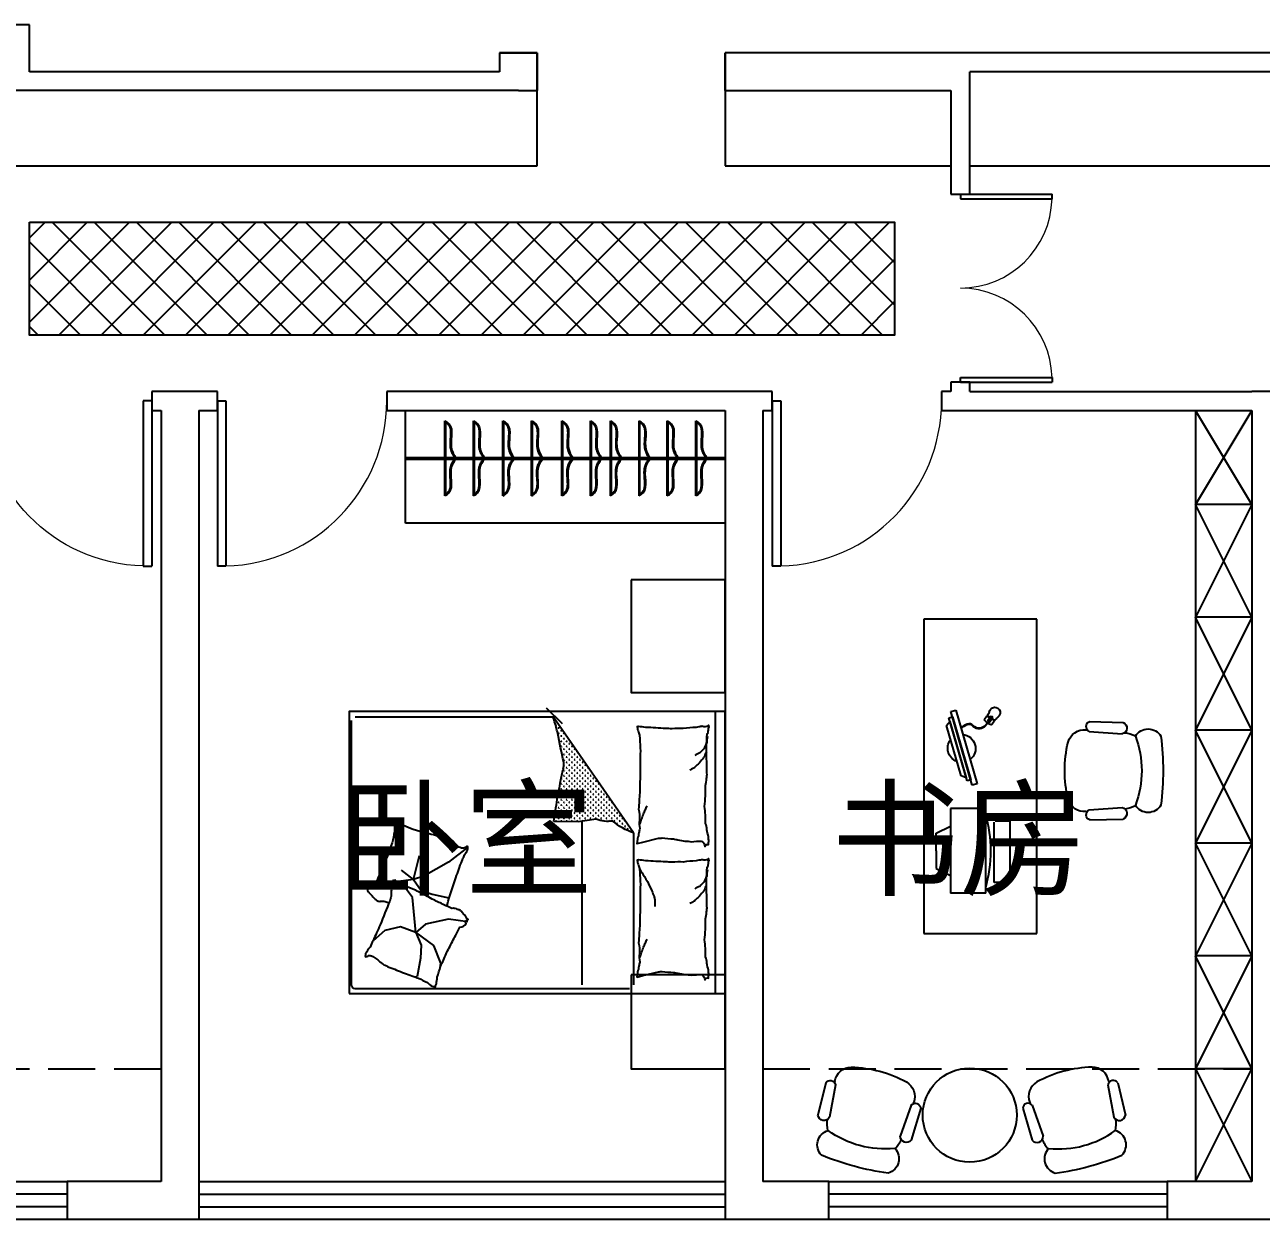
# Model space of a CAD drawing. Extents: x -542146 to -509546, y -936150 to -920950.
# Drawn here: x -522171 to -515596, y -936150 to -929800 of the extents above; entities that cross this region are included whole.
import ezdxf

# ---------------------------------------------------------------- set-up
doc = ezdxf.new("R2010")
doc.units = 0
doc.header["$LTSCALE"] = 1000
doc.header["$MEASUREMENT"] = 0
doc.linetypes.add('DASH', pattern=[0.35, 0.25, -0.1])
doc.layers.get('0').update_dxf_attribs({"linetype": 'CONTINUOUS'})
for name, color, linetype in [('FURN', 8, 'CONTINUOUS'), ('FURNITURE', 8, 'CONTINUOUS'), ('STAIR', 3, 'CONTINUOUS'), ('WALL', 2, 'CONTINUOUS'), ('WINDOW', 4, 'CONTINUOUS'), ('房间名称标注', 255, 'CONTINUOUS')]:
    doc.layers.add(name, color=color, linetype=linetype)
doc.styles.add('-黑体', font='simhei.ttf', dxfattribs={"width": 0.8})

# ---------------------------------------------------------------- blocks, each defined once
blk = doc.blocks.new('adsde')
at = {"layer": 'FURNITURE', "ltscale": 0.5}
h = blk.add_hatch(dxfattribs=at)
h.set_pattern_fill('GRASS', color=256, scale=20, angle=630.0000000000017, style=0)
h.set_pattern_definition([(180.0000000000018, (7176805.006363336, -1521012.495952224), (-14.14213562000043, 14.14213561999956), [3.75, -24.53427126]), (225.0000000000017, (7176805.006363336, -1521012.495952224), (-14.14213562373138, 14.14213562373051), [3.75, -16.25]), (135.0000000000017, (7176805.006363336, -1521012.495952224), (14.14213562373051, 14.14213562373138), [3.75, -16.25])])
edge = h.paths.add_edge_path()
edge.add_ellipse((3895731.729835027, -1453167.644785483), major_axis=(1757.042522661225, -529.6860206683781), ratio=0.9999999999252652, start_angle=179.0398112956621, end_angle=180.8410082273161, ccw=False)
edge.add_ellipse((3894624.545976676, -1452755.637846367), major_axis=(464.8469965178229, -464.8469965177937), ratio=0.9999999999736754, start_angle=209.0648114624268, end_angle=212.0744628947696, ccw=False)
edge.add_ellipse((3897985.937852695, -1453331.724509403), major_axis=(832.4520666135722, 3978.398427585713), ratio=0.9999999999354752, start_angle=88.8926953613867, end_angle=91.09067167195019, ccw=False)
edge.add_ellipse((3894081.970927492, -1452414.726577964), major_axis=(41.10396495091907, 41.10396495092163), ratio=0.9999999999999332, start_angle=124.2724392062452, end_angle=142.7303820051828, ccw=False)
edge.add_ellipse((3894213.885367062, -1452359.603556225), major_axis=(137.2851767653006, 137.285176765309), ratio=0.9999999998336125, start_angle=142.7303820030859, end_angle=148.1904027678599, ccw=False)
edge.add_ellipse((3891557.756695275, -1452894.77591792), major_axis=(542.1320770375618, -2456.676423030685), ratio=0.9999999996947352, start_angle=89.22972315694577, end_angle=90.74598889654266)
edge.add_ellipse((3891454.658281352, -1452747.620190087), major_axis=(2543.921618493599, 475.4134799848066), ratio=0.9999999997689332, start_angle=-1.090432129738384, end_angle=1.088684841749727)
edge.add_ellipse((3890243.03456803, -1452729.911416113), major_axis=(3737.598334118986, 565.0332235445699), ratio=0.9999999997696472, start_angle=-0.9046267244474911, end_angle=0.8983978007175073)
edge.add_line((3893971.314086449, -1452106.344512367), (3894101.454694391, -1452104.598474559))
edge.add_line((3894101.454694391, -1452104.598474559), (3894196.86468098, -1452118.237820961))
edge.add_ellipse((3894258.905217207, -1452287.324809651), major_axis=(127.3566603667714, 127.3566603667794), ratio=0.9999999999988407, start_angle=36.86441856891838, end_angle=65.1488397948014, ccw=False)
edge.add_ellipse((3894523.695631797, -1452397.836981368), major_axis=(265.2132496389064, 265.213249638923), ratio=0.999999999993961, start_angle=65.14883979469062, end_angle=84.64453926715328, ccw=False)
edge.add_line((3894394.499622931, -1452045.722615203), (3893967.101945887, -1452663.805406517))
for p, q in [((3894374.499622932, -1451218.050952077, -1028.568378353061), (3892915.200136343, -1451218.050952079, -1028.568378353061)), ((3894830.659178262, -1451192.233876755, -1028.568378353061), (3894830.659178262, -1452692.233876755, -1028.568378353061)), ((3892895.200136344, -1451238.050952079, -1028.568378353061), (3892895.200136344, -1452643.805406517, -1028.568378353061)), ((3893244.883087953, -1451282.54298639, -1028.568378353061), (3893238.441096677, -1451279.243266885, -1028.568378353061)), ((3893262.073328354, -1451380.593044812, -1028.568378353061), (3893244.883087953, -1451282.54298639, -1028.568378353061)), ((3894121.899741959, -1451238.050952077, -1028.568378353061), (3894121.899741959, -1452107.521198856, -1028.568378353061)), ((3894394.499622931, -1452045.722615203, -1028.568378353061), (3894394.499622933, -1451238.050952077, -1028.568378353061)), ((3893330.833866242, -1451447.679699996, -1028.568378353061), (3893368.65219739, -1451353.070193893, -1028.568378353061)), ((3893368.65219739, -1451353.070193893, -1028.568378353061), (3893365.214205804, -1451328.987699339, -1028.568378353061)), ((3893265.511319938, -1451449.399976155, -1028.568378353061), (3893262.073328354, -1451380.593044812, -1028.568378353061)), ((3893072.981672613, -1451526.807896388, -1028.568378353061), (3893010.412399515, -1451473.211311396, -1028.568378353061)), ((3893238.007104784, -1451516.486827293, -1028.568378353061), (3893330.833866242, -1451447.679699996, -1028.568378353061)), ((3893238.007104784, -1451516.486827293, -1028.568378353061), (3893265.511319938, -1451449.399976155, -1028.568378353061)), ((3893155.494318079, -1451547.450034577, -1028.568378353061), (3893072.981672613, -1451526.807896388, -1028.568378353061)), ((3893238.007104784, -1451516.486827293, -1028.568378353061), (3893155.494318079, -1451547.450034577, -1028.568378353061)), ((3893238.007104784, -1451516.486827293, -1028.568378353061), (3893219.09786859, -1451702.265679088, -1028.568378353061)), ((3893289.577543508, -1451561.211264082, -1028.568378353061), (3893238.007104784, -1451516.486827293, -1028.568378353061)), ((3893411.627657152, -1451587.014034796, -1028.568378353061), (3893289.577543508, -1451561.211264082, -1028.568378353061)), ((3893514.768534604, -1451573.252609336, -1028.568378353061), (3893411.627657152, -1451587.014034796, -1028.568378353061)), ((3893182.998674472, -1451752.150748401, -1028.568378353061), (3893174.403554272, -1451764.192093655, -1028.568378353061)), ((3893219.09786859, -1451702.265679088, -1028.568378353061), (3893182.998674472, -1451752.150748401, -1028.568378353061)), ((3893224.986887452, -1451797.71680566, -1028.568378353061), (3893266.469471894, -1451740.392556018, -1028.568378353061)), ((3893266.469471894, -1451740.392556018, -1028.568378353061), (3893323.754925472, -1451720.625742308, -1028.568378353061)), ((3893323.754925472, -1451720.625742308, -1028.568378353061), (3893412.646258554, -1451700.858732645, -1028.568378353061)), ((3893116.166153379, -1451784.1049948, -1028.568378353061), (3893021.562768376, -1451772.271557044, -1028.568378353061)), ((3893224.986887452, -1451797.71680566, -1028.568378353061), (3893130.874538323, -1451785.944788987, -1028.568378353061)), ((3893224.986887452, -1451797.71680566, -1028.568378353061), (3893161.775269677, -1451847.134133865, -1028.568378353061)), ((3893224.986887452, -1451797.71680566, -1028.568378353061), (3893256.592625722, -1451926.201976566, -1028.568378353061)), ((3893280.297000042, -1451815.507035976, -1028.568378353061), (3893224.986887452, -1451797.71680566, -1028.568378353061)), ((3893410.670917567, -1451890.621515935, -1028.568378353061), (3893280.297000042, -1451815.507035976, -1028.568378353061)), ((3893514.626080684, -1451969.794758427, -1028.568378353061), (3893410.670917567, -1451890.621515935, -1028.568378353061)), ((3894394.499622931, -1452045.722615203, -1028.568378353061), (3893967.101945887, -1452663.805406517, -1028.568378353061)), ((3892915.200136344, -1452663.805406517, -1028.568378353061), (3893967.101945887, -1452663.805406517, -1028.568378353061)), ((3893931.073456045, -1452711.368956212, -685.7122522353741), (3894015.207750279, -1452627.234661979, -685.7122522353741))]:
    blk.add_line(p, q, dxfattribs=at)
at = {"layer": 'FURNITURE', "ltscale": 0.5, "elevation": -1028.568378353061}
blk.add_lwpolyline([(3892883.030589596, -1451192.233876755), (3894883.030589597, -1451192.233876755), (3894883.030589597, -1452692.233876755), (3892883.030589596, -1452692.233876755)], close=True, dxfattribs=at)
at = {"layer": 'FURNITURE', "ltscale": 0.5}
blk.add_lwpolyline([(3893299.877602422, -1451250.368598377, -0.1013919190942201), (3893323.796003065, -1451231.7404057, 0.2237680032509501), (3893336.812500259, -1451225.87280248, 0.2555795284433636), (3893341.653926029, -1451228.62700716, 0.0815627085866008), (3893347.929723092, -1451243.878926086, 0.0718052271760612), (3893349.369066264, -1451260.926629897, -0.0699853129919421), (3893350.782120151, -1451278.418388028, -0.0354599108751823), (3893368.272010308, -1451336.763589647, -0.0294323486893013), (3893398.249136532, -1451403.71446513, -0.0015539306784282), (3893415.101218156, -1451435.853622671, 0.0015200045161783), (3893432.331662049, -1451468.708946597, 0.004735139452577), (3893449.643280671, -1451502.747665305, -0.0038204816556974), (3893471.022080346, -1451544.974408875, -0.2960011448983662), (3893504.926422332, -1451564.338313825, 0.6497743301907088), (3893515.563460584, -1451585.02159623, 0.0231899331533064), (3893511.285553751, -1451589.861908259, -0.0288000585939381), (3893507.883889343, -1451593.798873171, -0.0057266574220755), (3893502.626278394, -1451600.808352605, 0.0043580803065144), (3893495.742940079, -1451610.037781311, 0.0275279624241201), (3893480.234444234, -1451628.280339681, 0.0462141911587343), (3893469.486087458, -1451637.685032438, 0.194121097555792), (3893453.074842241, -1451641.753152989, -0.1337189327007904), (3893429.186803842, -1451644.763933574, -0.0115049885239622), (3893386.836297212, -1451663.38496012, -0.0088817836259535), (3893333.009358017, -1451689.720268077, -0.0124257131937093), (3893264.658224158, -1451726.850693144, 0.0336123700455677), (3893238.806740782, -1451739.507219042), (3893182.489991031, -1451762.530352487), (3893139.045637635, -1451780.291056897, -0.2243410718216135), (3893125.744601265, -1451794.818991407, 0.722771522499555), (3893116.884573428, -1451794.988585743, 0.1035130412990579), (3893116.388521121, -1451791.25109711, -0.0534647381238438), (3893116.153251839, -1451784.01205533, -0.0301092765793074), (3893111.491134645, -1451760.955892015, 0.0314364773003218), (3893107.084062082, -1451738.859558266, 0.0532399643574459), (3893106.666155706, -1451723.740017803, -0.0551795226477933), (3893106.206422427, -1451709.150538661, -0.0562710074868784), (3893099.630105132, -1451683.836587242, -0.0108003175969269), (3893048.207437747, -1451558.092276558, -0.0045599242865635), (3893010.412399517, -1451473.2113114, -0.0112502049699783), (3892994.01162308, -1451439.305331954, -0.0693939607328312), (3892981.449476236, -1451421.392711195, 0.0797562568819131), (3892970.826655469, -1451405.561126568, 0.1063994932269791), (3892967.592977239, -1451391.087727949, 0.3286420819917078), (3892970.680337403, -1451386.828637376, 0.2995467624749613), (3892977.345279471, -1451388.698818533, -0.1899166392732897), (3892986.551529931, -1451393.495012021, -0.0335175224208069), (3892996.87386266, -1451393.886526642, -0.0756271031388586), (3893001.398612507, -1451393.062851195, -0.0534886286392459), (3893009.000827327, -1451389.503283229, -0.0178378667503755), (3893029.995883326, -1451375.734307612, -0.0383935750642246), (3893052.880024483, -1451356.736248192, 0.0595290825061912), (3893068.174216979, -1451345.092423638, 0.0359425927522917), (3893093.458655605, -1451332.567275587, 0.011245006357116), (3893177.589648769, -1451300.36175118, 0.0062027091860942), (3893216.264024517, -1451287.084604617, -0.010783211680623), (3893238.441096674, -1451279.243266885, -0.0194848343010926), (3893251.338158311, -1451273.784552412, -0.0050616242096234)], format="xyb", close=True, dxfattribs=at)
for points in [[(3894756.237578065, -1451293.214812328, 0.2633679387580063), (3894775.026244131, -1451265.264701929, 0.494818049593334), (3894793.769480532, -1451274.436192339, 0.049224722880142), (3894795.51337253, -1451292.106849659, 0.0368308428568549), (3894793.769480532, -1451315.749077934, 0.0318926909000512), (3894785.634213492, -1451353.727143634, -0.0357819959079403), (3894778.644588777, -1451387.641434663, -0.0329412578642258), (3894772.731035469, -1451477.303104214, -0.0265644647772248), (3894778.644588777, -1451588.530270564, -0.0179054185074339), (3894784.009238296, -1451626.044543432, 0.0333974636936459), (3894786.263156535, -1451646.252554606, 0.0320396294917023), (3894785.530656278, -1451683.335096675, -0.018441951395994), (3894782.509923916, -1451747.656945786, -0.0108372939697291), (3894783.262844044, -1451812.420408829, -0.0146238513299216), (3894786.263156535, -1451860.328665723, -0.1112493716170288), (3894793.569581737, -1451882.875472661, 0.1537083434765361), (3894797.522713151, -1451899.76372851, 0.0764444186523767), (3894795.799662163, -1451907.200181295, 0.215512293950284), (3894793.769480532, -1451909.153038505, 0.5858582349918418), (3894790.724374514, -1451906.490576365, -0.3634893070176432), (3894788.139772844, -1451901.641551319, -0.1917162675796268), (3894776.604635441, -1451901.584231809, 0.1296753022843935), (3894759.990810683, -1451903.519374127, 0.017350206177164), (3894743.186744858, -1451900.519616895, -0.0193256498707409), (3894728.088757142, -1451897.885905702, -0.0188175161277147), (3894659.706660304, -1451891.271557092, -0.0218280980030002), (3894600.480401742, -1451890.374418516, -0.0062041541509907), (3894566.629727706, -1451891.760053966, -0.0019630604773014), (3894459.735873415, -1451897.885905702, -0.0283408257713941), (3894423.607244062, -1451902.163038846, 0.1170135268628909), (3894414.697505713, -1451901.641551319, 0.3660599914315623), (3894413.766230897, -1451900.212483657, 0.0397304305354332), (3894416.574122022, -1451886.6187729, 0.0483088234329496), (3894422.055948767, -1451872.880300794, -0.0629807230965901), (3894425.957062328, -1451862.206488532, -0.0405796252690656), (3894429.337634034, -1451838.809157519, -0.0143450944869819), (3894431.586911255, -1451772.069230154, -0.0054844172030433), (3894430.838301897, -1451646.62454563, -0.0071527060937162), (3894427.833678637, -1451550.48163185, -0.0087615685340777), (3894425.146877985, -1451507.937379289, 0.0081531255989414), (3894422.203970947, -1451462.22219628, 0.062510027184643), (3894426.604595352, -1451405.092875441, -0.078669286227118), (3894428.644588776, -1451359.506027115, -0.0478250924924058), (3894423.928124842, -1451337.144595856, 0.0344939943977636), (3894416.574122022, -1451306.359767939, 0.0235713893391271), (3894413.560473637, -1451281.024582671, 0.5102284767959722), (3894414.697505713, -1451280.069856716), (3894444.723084181, -1451287.581343904), (3894527.293213116, -1451308.237786701, -0.0730409353706404), (3894546.874045401, -1451310.188815926, -0.0233051013921503), (3894607.98672574, -1451304.481945131, -0.0182988888762084), (3894630.83115727, -1451300.412026548, 0.0109698913763853), (3894668.8262511, -1451293.066867403, 0.0422811877974625), (3894703.139654905, -1451290.160047945, 0.0272005265134367), (3894756.533268298, -1451293.066867403)], [(3894429.35776435, -1451383.604545383, -0.0097294744723616), (3894438.389599008, -1451410.893357701, -0.009729474473291), (3894448.476316799, -1451437.810107866, -0.0079705008528091), (3894457.514983657, -1451459.555045035, -0.0079705008551367), (3894467.242197414, -1451481.00081627)], [(3894427.833678637, -1451852.817178536, -0.0161077521653885), (3894454.065559628, -1451813.898444401, -0.0245988265329337), (3894469.118813723, -1451787.092204527, -0.009477215100867), (3894492.417014161, -1451738.0539313, -0.0159372813057892), (3894504.774099882, -1451708.221882999, -0.0725208528990522), (3894508.360344967, -1451691.881506766, -0.0333392788004724), (3894508.527191263, -1451655.6418646)], [(3894782.44097005, -1451767.074884121, -0.0278421621871093), (3894771.827797363, -1451743.29310996, -0.0486850077751128), (3894763.744043302, -1451730.756344558, -0.0236664622263066), (3894739.384987479, -1451702.833071047, -0.0312234184537797), (3894718.705816834, -1451683.809794585, -0.0468009736850804), (3894711.039682466, -1451678.701785664, -0.023190832047154), (3894694.310087292, -1451670.664838973)], [(3894788.139772844, -1451849.06153292, -0.0881531318181468), (3894784.596018201, -1451814.531708263, -0.0881531318190246), (3894769.373750991, -1451783.336362957, -0.0775471207029249), (3894747.761596704, -1451761.690126437, -0.077547120704443), (3894720.582291906, -1451747.656945786)], [(3894756.237578065, -1452002.452791123, 0.2633679387580063), (3894775.026244131, -1451974.502680724, 0.494818049593334), (3894793.769480532, -1451983.674171133, 0.049224722880142), (3894795.51337253, -1452001.344828454, 0.0368308428568549), (3894793.769480532, -1452024.987056729, 0.0318926909000512), (3894785.634213492, -1452062.965122429, -0.0357819959079403), (3894778.644588777, -1452096.879413458, -0.0329412578642258), (3894772.731035469, -1452186.541083008, -0.0265644647772248), (3894778.644588777, -1452297.768249359, -0.0179054185074339), (3894784.009238296, -1452335.282522227, 0.0333974636936459), (3894786.263156535, -1452355.490533399, 0.0320396294917023), (3894785.530656278, -1452392.57307547, -0.018441951395994), (3894782.509923916, -1452456.894924581, -0.0108372939697291), (3894783.262844044, -1452521.658387624, -0.0146238513299216), (3894786.263156535, -1452569.566644518, -0.1112493716170288), (3894793.569581737, -1452592.113451457, 0.1537083434765361), (3894797.522713151, -1452609.001707305, 0.0764444186523767), (3894795.799662163, -1452616.438160091, 0.215512293950284), (3894793.769480532, -1452618.3910173, 0.5858582349918418), (3894790.724374514, -1452615.72855516, -0.3634893070176432), (3894788.139772844, -1452610.879530114, -0.1917162675796268), (3894776.604635441, -1452610.822210604, 0.1296753022843935), (3894759.990810683, -1452612.757352922, 0.017350206177164), (3894743.186744858, -1452609.757595689, -0.0193256498707409), (3894728.088757142, -1452607.123884497, -0.0188175161277147), (3894659.706660304, -1452600.509535886, -0.0218280980030002), (3894600.480401742, -1452599.612397311, -0.0062041541509907), (3894566.629727706, -1452600.998032761, -0.0019630604773014), (3894459.735873415, -1452607.123884497, -0.0283408257713941), (3894423.607244062, -1452611.40101764, 0.1170135268628909), (3894414.697505713, -1452610.879530114, 0.3660599914315623), (3894413.766230897, -1452609.450462452, 0.0397304305354332), (3894416.574122022, -1452595.856751694, 0.0483088234329496), (3894422.055948767, -1452582.118279589, -0.0629807230965901), (3894425.957062328, -1452571.444467326, -0.0405796252690656), (3894429.337634034, -1452548.047136314, -0.0143450944869819), (3894431.586911255, -1452481.307208949, -0.0054844172030433), (3894430.838301897, -1452355.862524425, -0.0071527060937162), (3894427.833678637, -1452259.719610645, -0.0087615685340777), (3894425.146877985, -1452217.175358083, 0.0081531255989414), (3894422.203970947, -1452171.460175075, 0.062510027184643), (3894426.604595352, -1452114.330854236, -0.078669286227118), (3894428.644588776, -1452068.74400591, -0.0478250924924058), (3894423.928124842, -1452046.382574651, 0.0344939943977636), (3894416.574122022, -1452015.597746734, 0.0235713893391271), (3894413.560473637, -1451990.262561466, 0.5102284767959722), (3894414.697505713, -1451989.307835512), (3894444.723084181, -1451996.819322698), (3894527.293213116, -1452017.475765496, -0.0730409353706404), (3894546.874045401, -1452019.42679472, -0.0233051013921503), (3894607.98672574, -1452013.719923926, -0.0182988888762084), (3894630.83115727, -1452009.650005343, 0.0109698913763853), (3894668.8262511, -1452002.304846198, 0.0422811877974625), (3894703.139654905, -1451999.39802674, 0.0272005265134367), (3894756.533268298, -1452002.304846198)], [(3894394.499622931, -1452045.722615203, 0.0852718179142582), (3894284.393599559, -1452109.027921723, 0.1240444849517736), (3894196.86468098, -1452118.237820961), (3894101.454694391, -1452104.598474559), (3893971.314086449, -1452106.344512367)], [(3893971.314086449, -1452106.344512367, -0.0078673409248488), (3893989.087828797, -1452223.958040382, -0.0095084780273965), (3894007.166553468, -1452320.704860342, -0.006616053903061), (3894021.499246074, -1452385.719068499, 0.0238283431850551), (3894024.857055399, -1452403.906343044, 0.080712554601587), (3894024.369425574, -1452422.545711293, 0.0095907749214261), (3893992.41477025, -1452575.15073265, 0.0131328366423957), (3893983.810339087, -1452608.58920449, 0.0078593660510627), (3893967.101945887, -1452663.805406517)], [(3894429.35776435, -1452092.842524177, -0.0097294744723616), (3894438.389599009, -1452120.131336496, -0.009729474473291), (3894448.476316799, -1452147.048086661, -0.0079705008528091), (3894457.514983657, -1452168.79302383, -0.0079705008551367), (3894467.242197414, -1452190.238795065)], [(3894782.44097005, -1452476.312862916, -0.0278421621871093), (3894771.827797363, -1452452.531088755, -0.0486850077751128), (3894763.744043302, -1452439.994323353, -0.0236664622263066), (3894739.384987479, -1452412.071049842, -0.0312234184537797), (3894718.705816834, -1452393.047773379, -0.0468009736850804), (3894711.039682466, -1452387.939764459, -0.023190832047154), (3894694.310087292, -1452379.902817768)], [(3894788.139772844, -1452558.299511715, -0.0881531318181468), (3894784.596018201, -1452523.769687058, -0.0881531318190246), (3894769.373750991, -1452492.574341752, -0.0775471207029249), (3894747.761596704, -1452470.928105231, -0.077547120704443), (3894720.582291906, -1452456.894924581)]]:
    blk.add_lwpolyline(points, format="xyb", dxfattribs=at)
at = {"layer": 'FURNITURE', "ltscale": 0.5, "elevation": -1028.568378353061}
blk.add_lwpolyline([(3893402.593331579, -1451656.184388676, 0.0256263773130658), (3893405.415802034, -1451667.786790326, 0.0108003175969269), (3893447.049226489, -1451797.102606678, 0.0045599242865635), (3893478.227178738, -1451884.630764744, 0.0112502049699783), (3893491.980904184, -1451919.694078139, 0.0693939607328312), (3893503.133141188, -1451938.516860229, -0.0797562568819131), (3893512.511263054, -1451955.116083798, -0.1063994932269791), (3893514.626080684, -1451969.794758427, -0.3286420819917078), (3893511.221354622, -1451973.804681834, -0.2995467624749613), (3893504.719363528, -1451971.429151962, 0.1899166392732897), (3893495.90781106, -1451965.941432708, 0.0335175224208069), (3893485.645852484, -1451964.759890141, 0.0756271031388586), (3893481.071280703, -1451965.234332367, 0.0534886286392459), (3893473.218598066, -1451968.200739232, 0.0178378667503755), (3893451.229948195, -1451980.319994277, 0.0383935750642246), (3893426.956974827, -1451997.508157122, -0.0595290825061912), (3893410.815305265, -1452007.945468945, -0.0359425927522917), (3893384.645227116, -1452018.495785531, -0.011245006357116), (3893298.29325637, -1452044.158150218, -0.0062027091860942), (3893258.71499206, -1452054.43194964, 0.010783211680623), (3893236.002141078, -1452060.550405917, 0.0194848343010926), (3893222.724623083, -1452065.004536407, 0.0050616242096234), (3893172.533197894, -1452084.63118603, 0.1013919190942201), (3893147.257356872, -1452101.371296914, -0.2237680032509501), (3893133.829414417, -1452106.223958884, -0.2555795284433636), (3893129.213333399, -1452103.106773787, -0.0815627085866008), (3893124.125017586, -1452087.418698637, -0.0718052271760612), (3893123.996570281, -1452070.310822811, 0.0699853129919421), (3893123.928370522, -1452052.76221396, 0.0354599108751823), (3893110.9619374, -1451993.248094444, 0.0294323486893013), (3893086.204604662, -1451924.196502861, 0.0015539306784282), (3893071.865479393, -1451890.860222488, -0.0015200045161783), (3893057.203997171, -1451856.780882029, -0.004735139452577), (3893042.552283117, -1451821.515406196, 0.0038204816556974), (3893024.472943169, -1451777.774253773, 0.2960011448983662), (3892992.152531263, -1451755.868633615, -0.6497743301907088), (3892983.132103621, -1451734.430894951, -0.0231899331533064), (3892987.768423176, -1451729.932712164, 0.0288000585939381), (3892991.461838798, -1451726.268057404, 0.0057266574220755), (3892997.241241419, -1451719.682180076, -0.0043580803065144), (3893004.81174222, -1451711.007491713, -0.0275279624241201), (3893021.672860316, -1451694.007283601, -0.0462141911587343), (3893033.110443242, -1451685.454090276, -0.194121097555792), (3893049.785221646, -1451682.655815885, 0.1337189327007904), (3893073.833756145, -1451681.484847593, 0.0057790609655978), (3893095.85000509, -1451674.040226562, 0.0088817836259535)], format="xyb", dxfattribs=at)
at = {"layer": 'FURNITURE', "ltscale": 0.5}
blk.add_arc((3892915.200136343, -1451238.050952079, -1028.568378353061), 20, 90, 180, dxfattribs=at)
blk = doc.blocks.new('A$C612B7823')
at = {"layer": 'FURNITURE', "color": 8}
for p, q in [((5.9776939452e-06, 152.1917455797083), (195.0000059776939, 152.1917455797083)), ((9.3824879610911, 157.1917455797083), (195.0000059776939, 157.1917455797083)), ((205.000005977694, 157.1917455797083), (390.6175239942968, 157.1917455797083)), ((205.000005977694, 152.1917455797083), (400.0000059776938, 152.1917455797083)), ((9.3824879610911, 4.999963377602398), (195.0000059776939, 4.999963377602398)), ((205.000005977694, 4.999963377602398), (390.6175239942968, 4.999963377602398)), ((5.9776939452e-06, -3.66228632629e-05), (195.0000059776939, -3.66223976016e-05)), ((205.000005977694, -3.66223976016e-05), (400.0000059776938, -3.66223976016e-05))]:
    blk.add_line(p, q, dxfattribs=at)
for points, knots in [([(5.9776939452e-06, 152.1917455797083), (5.330360808409749, 160.2679737973958), (36.87502738088369, 208.0625267648138), (129.5590481990948, 167.8640626934357), (181.9022726127878, 200.8564727855846), (195.0000059776939, 209.7372161974199)], [0, 0, 0, 0, 27.872489105454, 164.9474384496239, 211.6564789044866, 211.6564789044866, 211.6564789044866, 211.6564789044866]), ([(9.3824879610911, 157.1917455797083), (9.931564134545622, 157.9804034065455), (10.48200018750503, 158.7576362066902), (13.33837680984288, 162.700859140139), (15.68484165985137, 165.6360642514191), (18.91448409063741, 168.9718904984183), (19.71627989271656, 169.7464835648425), (22.06222704937681, 171.8430521055124), (23.66508704796434, 173.0703816968016), (28.16445217933506, 176.033856544178), (31.19500799430535, 177.5417969431727), (37.67290353169665, 179.9751202040352), (41.1202486352995, 180.8986885300837), (48.38888339046389, 182.2565890415571), (52.20920121809466, 182.6903817174025), (60.15046549495309, 183.1749531961977), (64.27090777549893, 183.2258676341735), (75.76469668745993, 183.0098108206875), (83.35275764856488, 182.4882231354713), (98.81658638874069, 181.3480017744004), (106.6924880538135, 180.7297680582851), (122.4126981701702, 180.1088869003579), (130.2583720269613, 180.104958793614), (140.9253473989665, 181.0560286049731), (143.88365208311, 181.4261781317182), (149.0526473452337, 182.307210611645), (151.2772122290916, 182.7653818991966), (154.9968441743403, 183.6869666669518), (156.5036508780904, 184.1059083533473), (159.4737493763678, 185.018831482157), (160.9396113962866, 185.5130140152759), (165.2829974945634, 187.0969991595484), (168.1062082545832, 188.2881502765231), (177.1881062709726, 192.5496354042552), (183.1856506280601, 196.0611066860147), (191.0236327894963, 201.0683166678064), (193.0195141504518, 202.3819160312414), (195.0000059776939, 203.7074431958608)], [9.13021960750652, 9.13021960750652, 9.13021960750652, 9.13021960750652, 12.01383980627111, 12.01383980627111, 24.02767961254223, 24.02767961254223, 27.93617759896155, 27.93617759896155, 35.30787309235962, 35.30787309235962, 47.74321418048036, 47.74321418048036, 60.17855526860112, 60.17855526860112, 72.61389635672188, 72.61389635672188, 85.04923744484265, 85.04923744484265, 106.3899475384192, 106.3899475384192, 127.7306576319958, 127.7306576319958, 149.0713677255724, 149.0713677255724, 157.3544346940754, 157.3544346940754, 163.7113313005534, 163.7113313005534, 168.1039188187935, 168.1039188187935, 172.4965063370335, 172.4965063370335, 181.2816813735138, 181.2816813735138, 201.3879534052858, 201.3879534052858, 208.3547000574358, 208.3547000574358, 208.3547000574358, 208.3547000574358]), ([(400.0000059776938, 152.1917455797083), (394.6696511469781, 160.2679737973958), (363.1249845745041, 208.0625267648138), (270.440963756293, 167.8640626934357), (218.0977393421344, 200.8564727855846), (205.000005977694, 209.7372161974199)], [0, 0, 0, 0, 27.872489105454, 164.9474384496239, 211.6564789044866, 211.6564789044866, 211.6564789044866, 211.6564789044866]), ([(390.6175239942968, 157.1917455797083), (390.0684478208423, 157.9804034065455), (389.5180117678829, 158.7576362071559), (386.661635145545, 162.700859140139), (384.3151702950708, 165.6360642514191), (381.0855278647505, 168.971890498884), (380.2837320626713, 169.7464835648425), (377.9377849060111, 171.8430521055124), (376.3349249074236, 173.0703816968016), (371.8355597755872, 176.033856544178), (368.8050039610825, 177.5417969431727), (362.3271084236912, 179.9751202045008), (358.8797633200883, 180.8986885300837), (351.611128564924, 182.2565890415571), (347.7908107372932, 182.6903817174025), (339.8495464604348, 183.1749531961977), (335.729104179889, 183.2258676341735), (324.2353152679279, 183.0098108206875), (316.647254306823, 182.4882231354713), (301.1834255666472, 181.3480017744004), (293.3075239015743, 180.7297680582851), (277.5873137852177, 180.1088869003579), (269.7416399284266, 180.104958793614), (259.0746645564213, 181.0560286049731), (256.1163598722778, 181.4261781317182), (250.9473646101542, 182.307210611645), (248.7227997262962, 182.7653818991966), (245.0031677810475, 183.6869666669518), (243.4963610772975, 184.1059083533473), (240.5262625790201, 185.018831482157), (239.0604005586356, 185.5130140152759), (234.7170144608244, 187.0969991595484), (231.8938037003391, 188.2881502765231), (222.8119056839496, 192.5496354042552), (216.8143613273278, 196.0611066860147), (208.9763791654259, 201.0683166678064), (206.980497804936, 202.3819160312414), (205.000005977694, 203.7074431958608)], [9.13021960750652, 9.13021960750652, 9.13021960750652, 9.13021960750652, 12.01383980627111, 12.01383980627111, 24.02767961254223, 24.02767961254223, 27.93617759896155, 27.93617759896155, 35.30787309235962, 35.30787309235962, 47.74321418048036, 47.74321418048036, 60.17855526860112, 60.17855526860112, 72.61389635672188, 72.61389635672188, 85.04923744484265, 85.04923744484265, 106.3899475384192, 106.3899475384192, 127.7306576319958, 127.7306576319958, 149.0713677255724, 149.0713677255724, 157.3544346940754, 157.3544346940754, 163.7113313005534, 163.7113313005534, 168.1039188187935, 168.1039188187935, 172.4965063370335, 172.4965063370335, 181.2816813735138, 181.2816813735138, 201.3879534052858, 201.3879534052858, 208.3547000574358, 208.3547000574358, 208.3547000574358, 208.3547000574358]), ([(5.9776939452e-06, -3.66228632629e-05), (5.330360808409749, 8.076191595289856), (36.87502738088369, 55.87074456270784), (129.5590481990948, 15.67228049132973), (181.9022726127878, 48.66469058347866), (195.0000059776939, 57.54543399531394)], [0, 0, 0, 0, 27.872489105454, 164.9474384496239, 211.6564789044866, 211.6564789044866, 211.6564789044866, 211.6564789044866]), ([(9.3824879610911, 4.999963377602398), (9.931564134545622, 5.788621204439549), (10.48200018750503, 6.565854005049914), (13.33837680984288, 10.5090769380331), (15.68484165985137, 13.44428204931318), (18.91448409063741, 16.78010829677805), (19.71627989271656, 17.55470136273652), (22.06222704937681, 19.6512699034065), (23.66508704796434, 20.87859949469566), (28.16445217933506, 23.84207434207201), (31.19500799430535, 25.35001474106684), (37.67290353169665, 27.78333800239489), (41.1202486352995, 28.70690632797778), (48.38888339046389, 30.06480683945119), (52.20920121809466, 30.49859951483086), (60.15046549495309, 30.98317099409178), (64.27090777549893, 31.03408543206751), (75.76469668745993, 30.8180286185816), (83.35275764856488, 30.29644093336538), (98.81658638874069, 29.15621957229451), (106.6924880538135, 28.53798585617915), (122.4126981701702, 27.91710469825193), (130.2583720269613, 27.91317659150809), (140.9253473989665, 28.86424640240148), (143.88365208311, 29.23439592961221), (149.0526473452337, 30.11542840953917), (151.2772122290916, 30.57359969709068), (154.9968441743403, 31.49518446484581), (156.5036508780904, 31.91412615124136), (159.4737493763678, 32.82704928005114), (160.9396113962866, 33.32123181317002), (165.2829974945634, 34.90521695744246), (168.1062082545832, 36.09636807441712), (177.1881062709726, 40.35785320214927), (183.1856506280601, 43.86932448390871), (191.0236327894963, 48.87653446570038), (193.0195141504518, 50.19013382913545), (195.0000059776939, 51.51566099375486)], [9.13021960750652, 9.13021960750652, 9.13021960750652, 9.13021960750652, 12.01383980627111, 12.01383980627111, 24.02767961254223, 24.02767961254223, 27.93617759896155, 27.93617759896155, 35.30787309235962, 35.30787309235962, 47.74321418048036, 47.74321418048036, 60.17855526860112, 60.17855526860112, 72.61389635672188, 72.61389635672188, 85.04923744484265, 85.04923744484265, 106.3899475384192, 106.3899475384192, 127.7306576319958, 127.7306576319958, 149.0713677255724, 149.0713677255724, 157.3544346940754, 157.3544346940754, 163.7113313005534, 163.7113313005534, 168.1039188187935, 168.1039188187935, 172.4965063370335, 172.4965063370335, 181.2816813735138, 181.2816813735138, 201.3879534052858, 201.3879534052858, 208.3547000574372, 208.3547000574372, 208.3547000574372, 208.3547000574372]), ([(400.0000059776938, -3.66223976016e-05), (394.6696511469781, 8.076191595289856), (363.1249845745041, 55.87074456270784), (270.440963756293, 15.67228049132973), (218.0977393421344, 48.66469058347866), (205.000005977694, 57.54543399531394)], [0, 0, 0, 0, 27.872489105454, 164.9474384496239, 211.6564789044839, 211.6564789044839, 211.6564789044839, 211.6564789044839]), ([(390.6175239942968, 4.999963377602398), (390.0684478208423, 5.788621204439549), (389.5180117678829, 6.565854005049914), (386.661635145545, 10.5090769380331), (384.3151702950708, 13.44428204931318), (381.0855278647505, 16.78010829677805), (380.2837320626713, 17.55470136273652), (377.9377849060111, 19.6512699034065), (376.3349249074236, 20.87859949469566), (371.8355597755872, 23.84207434207201), (368.8050039610825, 25.35001474106684), (362.3271084236912, 27.78333800239489), (358.8797633200883, 28.70690632797778), (351.611128564924, 30.06480683945119), (347.7908107372932, 30.49859951483086), (339.8495464604348, 30.98317099409178), (335.729104179889, 31.03408543206751), (324.2353152679279, 30.8180286185816), (316.647254306823, 30.29644093336538), (301.1834255666472, 29.15621957229451), (293.3075239015743, 28.53798585617915), (277.5873137852177, 27.91710469825193), (269.7416399284266, 27.91317659150809), (259.0746645564213, 28.86424640240148), (256.1163598722778, 29.23439592961221), (250.9473646101542, 30.11542840953917), (248.7227997262962, 30.57359969709068), (245.0031677810475, 31.49518446484581), (243.4963610772975, 31.91412615124136), (240.5262625790201, 32.82704928005114), (239.0604005586356, 33.32123181317002), (234.7170144608244, 34.90521695744246), (231.8938037003391, 36.09636807441712), (222.8119056839496, 40.35785320214927), (216.8143613273278, 43.86932448390871), (208.9763791654259, 48.87653446570038), (206.980497804936, 50.19013382913545), (205.000005977694, 51.51566099375486)], [9.13021960750652, 9.13021960750652, 9.13021960750652, 9.13021960750652, 12.01383980627111, 12.01383980627111, 24.02767961254223, 24.02767961254223, 27.93617759896155, 27.93617759896155, 35.30787309235962, 35.30787309235962, 47.74321418048036, 47.74321418048036, 60.17855526860112, 60.17855526860112, 72.61389635672188, 72.61389635672188, 85.04923744484265, 85.04923744484265, 106.3899475384192, 106.3899475384192, 127.7306576319958, 127.7306576319958, 149.0713677255724, 149.0713677255724, 157.3544346940754, 157.3544346940754, 163.7113313005534, 163.7113313005534, 168.1039188187935, 168.1039188187935, 172.4965063370335, 172.4965063370335, 181.2816813735138, 181.2816813735138, 201.3879534052858, 201.3879534052858, 208.3547000574358, 208.3547000574358, 208.3547000574358, 208.3547000574358])]:
    blk.add_open_spline(points, degree=3, knots=knots, dxfattribs=at)
blk = doc.blocks.new('jj4')
at = {"layer": 'FURNITURE'}
for p, q in [((0, 327.5418857992627), (3.259629e-09, 1999.999999972526)), ((3.259629e-09, 1999.999999972526), (600.0000000032596, 1999.999999972526)), ((600.0000000032596, 1999.999999972526), (600, 327.541885798797)), ((430.3999591879546, 1516.044930354226), (316.7130564590916, 1124.004109040368)), ((456.5551714743486, 1508.460248062387), (430.3999591879546, 1516.044930354226)), ((-282.2601006682962, 1455.283404806628), (-458.6587482555769, 1450.793505650479)), ((220.5726731489412, 1464.237063266337), (224.8045841734856, 1458.204401642084)), ((226.2532221507281, 1456.13934340002), (238.1813125419431, 1439.135646313429)), ((237.4638788979499, 1472.198139589745), (234.0361497621052, 1477.08442616323)), ((253.8059603534639, 1451.688290430233), (236.0066486308351, 1477.061514054425)), ((253.0591661315412, 1449.966790610924), (238.8447853280232, 1470.229633828625)), ((242.5558860087767, 1481.65580287436), (260.3551977314055, 1456.282579250168)), ((243.2050820910372, 1483.516430511605), (246.632811226882, 1478.630143938586)), ((248.0137176578864, 1476.661638177465), (262.2280984614044, 1456.398794959299)), ((256.3072602334433, 1496.878830564674), (264.1000084411353, 1485.770134564489)), ((260.5155656160787, 1446.999251838308), (257.4735795222224, 1451.335655101109)), ((262.48033683002, 1448.377538484987), (259.4383507352322, 1452.713941747788)), ((265.5486464193091, 1483.705076322891), (277.4767368100583, 1466.701379235834)), ((342.86826874502, 1116.419426748529), (456.5551714743486, 1508.460248062387)), ((448.1879831030965, 1479.606621810235), (351.235457116738, 1145.273053000681)), ((370.2580767623149, 1139.756732781417), (467.2106027491389, 1474.090301590972)), ((461.7530939960852, 1455.270488906652), (374.7918671732768, 1155.391171520576)), ((467.2106027491389, 1474.090301590972), (448.1879831030965, 1479.606621810235)), ((480.5754944365471, 1434.246434976812), (461.7530939960852, 1455.270488906652)), ((-278.8854560512118, 1402.444009416736), (-453.6422936939634, 1388.929490952752)), ((-262.1042875866406, 1411.36043671472), (-268.6505674989894, 1410.854182869196)), ((402.8654740517959, 1166.269214343279), (480.5754944365471, 1434.246434976812)), ((316.7130564590916, 1124.004109040368), (342.86826874502, 1116.419426748529)), ((351.235457116738, 1145.273053000681), (370.2580767623149, 1139.756732781417)), ((374.7918671732768, 1155.391171520576), (402.8654740517959, 1166.269214343279)), ((-278.9522837535478, 985.1717957658692), (-453.7047836300916, 998.7422894546762)), ((271.697000797838, 992.5424854359587), (459.197000783868, 992.5424854359587)), ((271.697000797838, 542.5424854583106), (271.697000797838, 992.5424854359587)), ((459.197000783868, 992.5424854359587), (459.197000783868, 542.5424854583106)), ((-282.3438530494459, 932.3334840103051), (-458.7410534396766, 936.879884738475)), ((-262.1739721479826, 976.2499937922695), (-268.7200895678252, 976.7583444337359)), ((-262.1739721479826, 976.2499937922695), (-268.6469865646213, 976.6615769746714)), ((144.0345647120848, 927.056633536238), (144.0345647120848, 599.7035127389245)), ((221.035114061553, 927.056633536238), (144.0345647120848, 927.056633536238)), ((225.8476483956911, 599.7035127398556), (225.8476483966224, 920.2367768529803)), ((534.19700077828, 861.2924854424782), (459.197000783868, 898.7924854406157)), ((534.19700077828, 767.5424854471347), (534.19700077828, 861.2924854424782)), ((534.19700077828, 767.5424854471347), (534.19700077828, 673.7924854517914)), ((534.19700077828, 673.7924854517914), (459.197000783868, 636.2924854536539)), ((144.0345647120848, 599.7035127389245), (225.8476483956911, 599.7035127398556)), ((271.697000797838, 542.5424854583106), (459.197000783868, 542.5424854583106)), ((600, 327.541885798797), (0, 327.5418857992627))]:
    blk.add_line(p, q, dxfattribs=at)
for centre, radius, start, end in [((222.6379249496385, 1503.084027984179), 28.33333333333334, 43.84706355293523, 206.2522421463153), ((211.7227051444352, 1493.494867200963), 42.85291708999115, 13.79365201980695, 42.9836511923361), ((-446.3909512306563, 1420.652886530384), 32.54160000018301, 112.1472458739254, 257.12453286559), ((-291.4512117677368, 1428.168946699705), 28.629874000161, 296.0339338759148, 71.274658865137), ((235.3699014098384, 1510.083371047862), 42.85291708999115, 207.1156544742815, 236.305653647138), ((191.2048646458424, 1447.42253148742), 33.84075435368665, 29.79328463450028, 52.94490648424954), ((277.5589287378825, 1423.203633775469), 63.30935650989467, 129.295455856992, 146.4370380686249), ((278.0287547190674, 1422.542234952561), 61.72091597473599, 129.4093958697932, 147.0204877057869), ((247.129313390702, 1468.171134413686), 15.83911940781241, 104.3447426773631, 145.7545630185291), ((247.129313390702, 1468.171134413686), 14.23911940781241, 108.7347559825937, 141.364549715834), ((210.4919926784933, 1520.398262402043), 88.81628567515368, 291.5133836667203, 304.2755039581178), ((279.0535693392158, 1424.25212388346), 63.30935650989448, 103.6622675553919, 120.8038498341537), ((279.5155475623906, 1423.585219860077), 61.72091597473587, 103.0788179487522, 120.6899098493188), ((251.9760866356082, 1461.261976166162), 11.34699422415533, 275.4772657422064, 298.9789927691364), ((285.675068736542, 1513.693362344056), 33.84075435368665, 197.1543991769703, 209.7932846345003), ((251.9760866356082, 1461.261976166162), 9.746994224155332, 280.8207610354007, 329.2785446580398), ((251.9760866356082, 1461.261976166162), 11.34699422415533, 311.1203129467857, 334.6220399172216), ((210.4919926784933, 1520.398262402043), 88.81628567515368, 305.8238016913841, 318.5859219380406), ((274.2021181210875, 1464.404234826565), 3.999999999999998, 316.4172931867283, 35.0496528274227), ((-592.0716887949964, 1337.436310026329), 78.54990325044173, 30.38351086570353, 149.5981368657399), ((-444.1897886940278, 1215.303364621475), 181.9780462510234, 97.32553585572174, 116.2030358717371), ((-254.1876329700463, 1320.705445419531), 91.00000000051176, 16.09948387002908, 94.9908238620044), ((241.4559312304482, 1441.432790723629), 3.999999999999998, 215.0496528274227, 293.6820124818488), ((399.7117201099172, 1312.439837405924), 74.0700877686031, 95.39999758841913, 232.2570150881574), ((749.8386876601726, 1193.643143229186), 1421.558388257994, 172.5815548663053, 187.4000928591523), ((-41.52262294525279, 1193.769882696215), 516.4470675029042, 159.1997778676554, 200.781869855834), ((-789.7454751040787, 1193.889713378623), 641.2757942536063, 346.2658298637177, 13.71581786484528), ((399.7117201099172, 1312.439837405924), 74.0700877686031, 290.0220035356543, 37.63500911020678), ((-592.1176779805683, 1050.279807707295), 78.54990325044173, 210.3835108657035, 329.5981368657399), ((-444.1970756887458, 1169.803365204483), 181.9780462510234, 243.6088338646861, 261.8955878550434), ((-446.4636027794331, 967.0165728456338), 32.54160000018301, 102.8571148602191, 247.8344018683769), ((-254.2282804679126, 1066.902444673236), 91.00000000051176, 264.9908238611973, 343.8821638639159), ((-291.5262787146494, 959.4508847082034), 28.629874000161, 288.7069888725892, 63.94771386766915)]:
    blk.add_arc(centre, radius, start, end, dxfattribs=at)
at = {"layer": 'FURNITURE', "extrusion": (0, 0, -0.9999999999999998)}
blk.add_ellipse((937.3220007484776, 767.5424854471347), major_axis=(-0.0003364334513854, 693.7499999653668), ratio=0.9999999999759706, start_param=4.426671195347472, end_param=4.998107735320144, dxfattribs=at)
at = {"layer": 'FURNITURE'}
for points, knots in [([(260.5109098833054, 1447.005888664629), (269.9635254992172, 1435.803179547656), (283.8160524875857, 1417.399787920527), (325.250796825625, 1411.245202104561), (350.1291787712835, 1449.135576446075), (383.0520581323654, 1433.430059981532), (398.5228731632233, 1422.68339329306), (402.464446731843, 1419.711395143066)], [0, 0, 0, 0, 41.80378387944004, 84.6150029856667, 133.5315630183786, 179.0486363008071, 200.365418101732, 200.365418101732, 200.365418101732, 200.365418101732]), ([(262.4756810972467, 1448.384175311308), (269.3194797607139, 1439.292035866529), (283.1720067486167, 1420.8886442394), (324.6067510871217, 1414.734058423433), (349.4851330327801, 1452.624432764482), (383.1251108543948, 1436.576831954531), (399.0410049650818, 1425.359066745266), (403.1762215332126, 1422.165897561703)], [0, 0, 0, 0, 41.80378387944004, 84.6150029856667, 133.5315630183786, 179.0486363008071, 202.8865962635641, 202.8865962635641, 202.8865962635641, 202.8865962635641])]:
    blk.add_open_spline(points, degree=3, knots=knots, dxfattribs=at)
blk = doc.blocks.new('A$C1EE51F48')
at = {"layer": 'FURNITURE'}
for p, q in [((388.9062279239297, 522.9496220713481), (212.5090275332332, 518.4032213436438)), ((392.2977972198278, 470.1113103157839), (217.5452973428182, 456.5408166269771)), ((409.076108825393, 479.033112289384), (402.5299914055503, 478.5247616479173)), ((409.076108825393, 479.033112289384), (402.6030944087541, 478.6215291069821)), ((392.3646249221638, 52.83909666538239), (217.6077872794122, 66.35361512890086)), ((388.9899803046137, -0.0002987249754369), (212.591332717333, 4.489600431174038)), ((409.145793386735, 43.9226693669334), (402.5995134739205, 44.42892321292311))]:
    blk.add_line(p, q, dxfattribs=at)
for centre, radius, start, end in [((79.13240299280733, 405.0032983748242), 78.54990325044173, 30.40186313426008, 149.6164891342965), ((227.0530052841641, 285.4797408776358), 181.9780462510234, 98.10441214495658, 116.3911661353139), ((224.7864781934768, 488.2665332364849), 32.54160000018301, 112.1655981316231, 257.1428851397809), ((379.7238022587262, 495.83222137345), 28.629874000161, 296.0522861323308, 71.29301112741081), ((417.021800505463, 388.3806614084169), 91.00000000051176, 16.11783613608407, 95.00917613880266), ((1421.088768634014, 261.6399628524669), 1421.558388257994, 172.5999071143894, 187.4184451336947), ((629.7274580276571, 261.5132233854383), 516.4470675029042, 159.218130144166, 200.8002221323446), ((-118.495394130703, 261.3933927030303), 641.2757942536063, 346.2841821351547, 13.73417011036468), ((79.178392178379, 117.84679605579), 78.54990325044173, 210.4018631342601, 329.6164891342964), ((227.0602922793478, 239.979741460178), 181.9780462510234, 243.7969641282629, 262.6744641442783), ((224.8591297422536, 34.63021955173463), 32.54160000018301, 102.8754671344099, 247.8527541260746), ((417.0624480033293, 134.577660662122), 91.00000000051176, 265.0091761379956, 343.9005161373696), ((379.7988692056388, 27.11415938194841), 28.629874000161, 288.7253411686964, 63.96606612408522)]:
    blk.add_arc(centre, radius, start, end, dxfattribs=at)
blk = doc.blocks.new('$DorLib2D$00000002')
for p, q in [((-0.5, -1e-16), (-0.5000000000000007, 0.4875)), ((-0.4750000000000007, 0.4875), (-0.5000000000000007, 0.4875)), ((-0.475, 0), (-0.4750000000000007, 0.4875)), ((0.475, 0), (0.4750000000000007, 0.4875)), ((0.4750000000000007, 0.4875), (0.5000000000000007, 0.4875)), ((0.5, -1e-16), (0.5000000000000007, 0.4875)), ((-0.5, -1e-16), (-0.475, 0)), ((0.5, -1e-16), (0.475, 0))]:
    blk.add_line(p, q)
at = {"lineweight": 13}
for centre, start, end in [((-0.4875, 0), 0, 88.53071641864632), ((0.4875, 0), 91.46928358135372, 180)]:
    blk.add_arc(centre, 0.4875, start, end, dxfattribs=at)
blk = doc.blocks.new('$DorLib2D$00000001')
for p, q in [((0.45, 0.975), (0.5000000000000002, 0.975)), ((0.45, 0), (0.45, 0.975)), ((0.5, 0), (0.5, 0.975)), ((0.5, 0), (0.45, 0))]:
    blk.add_line(p, q)
at = {"lineweight": 13}
blk.add_arc((0.475, 0), 0.975, 91.46928358135379, 180, dxfattribs=at)
blk = doc.blocks.new('$WINLIB2D$00000001')
for p, q in [((-0.5, 0.5), (0.5, 0.5)), ((-0.5, 0.5), (-0.5, -0.5)), ((0.5, -0.5), (0.5, 0.5)), ((0.5, 0.1666666666666666), (-0.5, 0.1666666666666666)), ((0.5, -0.1666666666666667), (-0.5, -0.1666666666666667)), ((-0.5, -0.5), (0.5, -0.5))]:
    blk.add_line(p, q)

msp = doc.modelspace()

# ---------------------------------------------------------------- hatches: boundary and pattern name
at = {"layer": 'FURN'}
h = msp.add_hatch(dxfattribs=at)
h.set_pattern_fill('ANSI37', color=256, scale=100, style=0)
h.set_pattern_definition([(45, (-622623.6360078246, -599011.2348156081), (-112.2532015133644, 112.2532015133644), []), (135, (-622623.6360078246, -599011.2348156081), (-112.2532015133644, -112.2532015133644), [])])
h.paths.add_polyline_path([(-522146.1539244018, -930850.2969227113), (-517546.1539243993, -930850.2969227113), (-517546.1539243993, -931450.2969227115), (-522146.1539244018, -931450.2969227115)])

# ---------------------------------------------------------------- linework, layer by layer
for p, q in [((-519446.1539244005, -930550.2969227113), (-519446.1539244005, -930150.2969227113)), ((-518446.1539244004, -930150.2969227113), (-518446.1539244004, -930550.2969227113)), ((-522446.1539244018, -930550.2969227113), (-519446.1539244005, -930550.2969227113)), ((-518446.1539244004, -930550.2969227113), (-517246.1539243998, -930550.2969227113)), ((-517146.1539243996, -930550.2969227113), (-513546.1539243998, -930550.2969227113))]:
    msp.add_line(p, q, dxfattribs=at)
msp.add_lwpolyline([(-522146.1539244018, -930850.2969227113), (-517546.1539243993, -930850.2969227113), (-517546.1539243993, -931450.2969227115), (-522146.1539244018, -931450.2969227115)], close=True, dxfattribs=at)
for points in [[(-520146.1539243993, -932100.2969227093), (-518446.1539244016, -932100.2969227114)], [(-520146.1539243993, -932110.2969227093), (-518446.1539244016, -932110.296922711)]]:
    msp.add_lwpolyline(points, dxfattribs=at)
at = {"layer": 'FURNITURE'}
for p, q in [((-520146.1539243993, -932450.2969227113), (-520146.1539243997, -931850.2969227113)), ((-515946.1539243999, -931850.2969227093), (-515946.1539243999, -935950.2969227108)), ((-515646.1539244013, -932350.2969227294), (-515946.1539243999, -931850.2969227093)), ((-515646.1539244002, -931850.296922708), (-515946.1539244005, -932350.2969227294)), ((-515646.153924401, -932350.2969227266), (-515946.1539243999, -932350.2969227273)), ((-515646.1539244013, -932950.2969227236), (-515946.1539243999, -932350.2969227273)), ((-515646.1539244002, -932350.2969227266), (-515946.1539244005, -932950.2969227236)), ((-518446.1539244011, -932450.2969227124), (-520146.1539243993, -932450.2969227113)), ((-515646.1539243998, -932950.2969227236), (-515946.1539243986, -932950.2969227243)), ((-515646.1539243998, -933550.2969227209), (-515946.1539243986, -932950.2969227243)), ((-515646.1539243988, -932950.2969227236), (-515946.1539243991, -933550.2969227209)), ((-515646.1539243998, -933550.296922721), (-515946.1539243986, -933550.2969227221)), ((-515646.1539243998, -934150.2969227182), (-515946.1539243986, -933550.2969227221)), ((-515646.1539243988, -933550.296922721), (-515946.1539243991, -934150.2969227182)), ((-515646.1539244006, -934150.2969227182), (-515946.1539243995, -934150.2969227192)), ((-515646.1539244008, -934750.2969227155), (-515946.1539243995, -934150.2969227192)), ((-515646.1539243998, -934150.2969227182), (-515946.1539243999, -934750.2969227155)), ((-515646.1539244006, -934750.2969227155), (-515946.1539243995, -934750.2969227162)), ((-515646.1539244008, -935350.2969227127), (-515946.1539243995, -934750.2969227162)), ((-515646.1539243998, -934750.2969227155), (-515946.1539243999, -935350.2969227127)), ((-515646.1539244008, -935350.2969227127), (-515946.1539243998, -935350.2969227134)), ((-515946.1539243999, -935950.2969227108), (-515646.1539244008, -935350.2969227127)), ((-515946.1539243999, -935350.2969227127), (-515646.1539243998, -935950.2969227101))]:
    msp.add_line(p, q, dxfattribs=at)
at = {"layer": 'FURNITURE', "color": 8, "ltscale": 0.3}
for points in [[(-518946.153924404, -932750.2969227117), (-518946.1539244033, -933350.2969227117), (-518446.1539244033, -933350.296922711), (-518446.153924404, -932750.2969227113)], [(-518946.1539244017, -934850.2969227125), (-518946.153924401, -935350.2969227115), (-518446.153924401, -935350.2969227108), (-518446.1539244026, -934850.2969227121)]]:
    msp.add_lwpolyline(points, close=True, dxfattribs=at)
at = {"layer": 'FURNITURE'}
msp.add_circle((-517146.2821596918, -935596.7414787647), 250, dxfattribs=at)
at = {"layer": 'STAIR', "linetype": 'DASH'}
for p, q in [((-524846.1539244, -935350.2969227127), (-521446.1539244001, -935350.2969227127)), ((-518246.1539244001, -935350.2969227127), (-515646.1539243998, -935350.2969227127))]:
    msp.add_line(p, q, dxfattribs=at)
at = {"layer": 'WALL'}
for p, q in [((-522146.1539243954, -929800.296922708), (-522346.1539243984, -929800.296922708)), ((-522146.1539243972, -930050.2969227117), (-522146.1539243954, -929800.296922708)), ((-519446.1539243998, -929950.2969227082), (-519646.1539244005, -929950.2969227079)), ((-519646.1539244005, -929950.2969227079), (-519646.1539243998, -930050.2969227117)), ((-519446.1539244002, -930150.2969227106), (-519446.1539244002, -929950.2969227073)), ((-517146.1539243996, -929950.2969227113), (-518446.1539244002, -929950.2969227086)), ((-518446.1539244002, -929950.2969227086), (-518446.1539244002, -930150.296922711)), ((-513546.1539243991, -929950.2969227114), (-517146.1539243996, -929950.2969227113)), ((-519646.1539243998, -930050.2969227117), (-522146.1539243972, -930050.2969227117)), ((-517146.1539244013, -930700.2969227228), (-517146.1539243991, -930050.2969227114)), ((-513646.1539244024, -930050.2969227114), (-517146.1539243991, -930050.2969227114)), ((-519546.1539243996, -930150.2969227113), (-522246.1539243997, -930150.2969227113)), ((-519546.1539243996, -930150.2969227113), (-519446.1539244002, -930150.2969227106)), ((-518446.1539244002, -930150.296922711), (-517246.1539243992, -930150.2969227113)), ((-517246.1539243992, -930150.2969227113), (-517246.1539243972, -930700.2969227225)), ((-517246.1539243972, -930700.2969227225), (-517146.1539244013, -930700.2969227228)), ((-517146.1539244015, -931700.2969227226), (-517246.1539243972, -931700.2969227222)), ((-517246.1539243972, -931700.2969227222), (-517246.1539243993, -931750.2969227128)), ((-517146.1539243995, -931750.2969227096), (-517146.1539244015, -931700.2969227226)), ((-521346.1539244001, -931750.2969227113), (-521496.1539243978, -931750.2969227133)), ((-521496.1539243978, -931750.2969227133), (-521496.1539243978, -931850.2969227084)), ((-521146.1539243977, -931750.2969227104), (-521346.1539244001, -931750.2969227113)), ((-521146.1539243977, -931850.2969227094), (-521146.1539243977, -931750.2969227104)), ((-518346.1539243999, -931750.2969227113), (-520246.1539243977, -931750.2969227104)), ((-520246.1539243977, -931750.2969227104), (-520246.1539243977, -931850.2969227094)), ((-518196.1539243976, -931750.2969227115), (-518346.1539243999, -931750.2969227113)), ((-518196.1539243976, -931850.2969227117), (-518196.1539243976, -931750.2969227115)), ((-517246.1539243993, -931750.2969227128), (-517296.1539243978, -931750.2969227128)), ((-517296.1539243978, -931750.2969227128), (-517296.1539243978, -931850.2969227106)), ((-517146.1539243995, -931750.2969227096), (-515646.1539244, -931750.2969227113)), ((-515046.1539243977, -931750.2969227104), (-515646.1539244, -931750.2969227113)), ((-521496.1539243978, -931850.2969227084), (-521446.1539243988, -931850.2969227118)), ((-521446.1539243988, -931850.2969227118), (-521446.1539243985, -935950.2969227113)), ((-521246.1539243986, -931850.2969227101), (-521246.1539243985, -936150.2969227114)), ((-521246.1539243986, -931850.2969227101), (-521146.1539243977, -931850.2969227094)), ((-520246.1539243977, -931850.2969227094), (-518446.1539244007, -931850.2969227101)), ((-518446.1539244007, -931850.2969227101), (-518446.1539244003, -936150.2969227101)), ((-518246.1539244007, -931850.2969227124), (-518246.1539244004, -935950.2969227101)), ((-518246.1539244007, -931850.2969227124), (-518196.1539243976, -931850.2969227117)), ((-517296.1539243978, -931850.2969227106), (-517146.1539244001, -931850.2969227113)), ((-517146.1539244001, -931850.2969227113), (-515646.1539243995, -931850.2969227094)), ((-515646.1539243995, -931850.2969227094), (-515646.1539244, -933050.2969227113)), ((-515646.1539244, -933050.2969227113), (-515646.1539244009, -935950.2969227101)), ((-521446.1539243985, -935950.2969227113), (-521946.1539244015, -935950.2969227108)), ((-521946.1539244015, -935950.2969227108), (-521946.1539244015, -936150.2969227124)), ((-517896.1539244016, -935950.2969227108), (-518246.1539244004, -935950.2969227101)), ((-517896.1539244016, -936150.2969227128), (-517896.1539244016, -935950.2969227108)), ((-515646.1539244009, -935950.2969227101), (-516096.1539244016, -935950.2969227106)), ((-516096.1539244016, -935950.2969227106), (-516096.1539244016, -936150.296922713)), ((-521946.1539244015, -936150.2969227124), (-521246.1539243985, -936150.2969227114)), ((-518446.1539244003, -936150.2969227101), (-517896.1539244016, -936150.2969227128)), ((-516096.1539244016, -936150.296922713), (-515646.1539243998, -936150.296922711)), ((-515646.1539243998, -936150.296922711), (-515346.1539244016, -936150.296922713))]:
    msp.add_line(p, q, dxfattribs=at)
at = {"layer": 'WINDOW', "linetype": 'DASH'}
for p, q in [((-519646.1539243998, -929950.2969227113), (-519446.1539243996, -929950.2969227113)), ((-519446.1539244005, -929950.2969227113), (-519446.1539244005, -930150.2969227113)), ((-518446.1539244004, -930150.2969227113), (-518446.1539244004, -929950.2969227113))]:
    msp.add_line(p, q, dxfattribs=at)
at = {"layer": 'WINDOW'}
for p, q in [((-521246.1539243985, -935950.296922711), (-518446.1539244003, -935950.2969227108)), ((-521246.1539243985, -936016.9635893777), (-518446.1539244003, -936016.9635893774)), ((-521246.1539243985, -936083.6302560441), (-518446.1539244003, -936083.6302560441)), ((-521246.1539243972, -936150.296922711), (-518446.1539244007, -936150.296922711))]:
    msp.add_line(p, q, dxfattribs=at)

# ---------------------------------------------------------------- block references
at = {"layer": 'FURNITURE', "color": 8, "xscale": -1, "rotation": 270}
for p in [(-519937.4121356921, -932305.2969286871), (-519628.4825446938, -932305.2969286871), (-519315.1678745771, -932305.2969286877), (-519056.9063667645, -932305.2969286882), (-518755.159659603, -932305.2969286882)]:
    msp.add_blockref('A$C612B7823', p, dxfattribs=at)
at = {"layer": 'FURNITURE', "xscale": -1}
msp.add_blockref('jj4', (-516789.8545037637, -934959.5469449369), dxfattribs=at)
for name, p, rotation in [('adsde', (-4413329.184512508, -2386142.530803465, 1028.568378353061), 180), ('A$C1EE51F48', (-518012.7100507254, -935800.6879901456), 254.9999999971994)]:
    msp.add_blockref(name, p, dxfattribs=dict(at, rotation=rotation))
at = {"layer": 'FURNITURE', "rotation": 105.0000000028006}
msp.add_blockref('A$C1EE51F48', (-516258.9263895843, -935800.6879901456), dxfattribs=at)
at = {"layer": 'WINDOW', "xscale": 1000, "yscale": 1000, "zscale": 1000, "rotation": 269.9999999999901}
msp.add_blockref('$DorLib2D$00000002', (-517196.1539243998, -931200.2969227163), dxfattribs=at)
at = {"layer": 'WINDOW'}
for name, p, xscale, yscale, zscale in [('$DorLib2D$00000001', (-521946.1539244001, -931800.2969227114), 900, -900, 900), ('$DorLib2D$00000001', (-520696.1539244003, -931800.2969227114), -900, -900, -900), ('$DorLib2D$00000001', (-517746.1539244003, -931800.2969227114), -900, -900, -900), ('$WINLIB2D$00000001', (-523146.1539243994, -936050.2969227113), 2400, -200, 2400), ('$WINLIB2D$00000001', (-516996.1539244003, -936050.2969227107), 1800, -200, 1800)]:
    msp.add_blockref(name, p, dxfattribs=dict(at, xscale=xscale, yscale=yscale, zscale=zscale))

# ---------------------------------------------------------------- texts
at = {"layer": '房间名称标注', "style": '-黑体'}
for s, p in [('卧室', (-520513.1777646614, -934378.752883482)), ('书房', (-517882.1647178435, -934378.752883482))]:
    msp.add_text(s, height=500, dxfattribs=at).set_placement(p)

doc.saveas('drawing.dxf')
